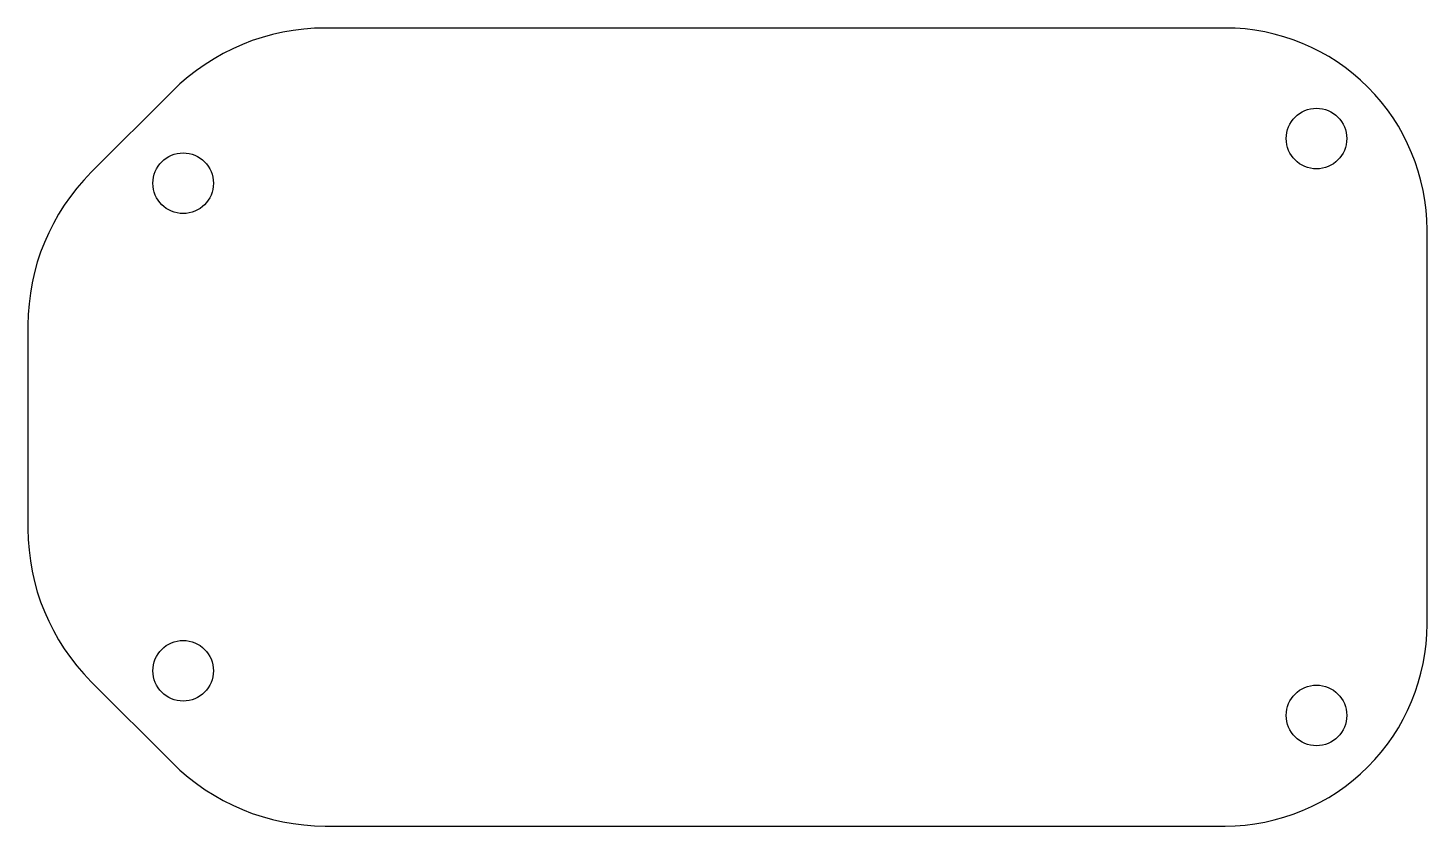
# Model space of a CAD drawing. Header units: millimetres. Extents: x -6.2 to 51.6, y -5.8 to 27.2.
import ezdxf

# ---------------------------------------------------------------- set-up
doc = ezdxf.new("R2010")
doc.units = ezdxf.units.MM
doc.layers.get('0').update_dxf_attribs({"linetype": 'CONTINUOUS'})

msp = doc.modelspace()

# ---------------------------------------------------------------- linework, layer by layer
msp.add_lwpolyline([(-3.558, 21.201, 0.198912), (-6.171, 14.893), (-6.171, 6.494, 0.198912), (-3.558, 0.185), (-0.219, -3.153, 0.198912), (6.09, -5.767), (43.231, -5.767, 0.414214), (51.563, 2.565), (51.563, 18.821, 0.414214), (43.231, 27.153), (6.09, 27.153, 0.198912), (-0.219, 24.54)], format="xyb", close=True)
for centre in [(47.001, 22.592), (0.233, 20.749), (0.233, 0.637), (47.001, -1.205)]:
    msp.add_circle(centre, 1.25)

doc.saveas('drawing.dxf')
